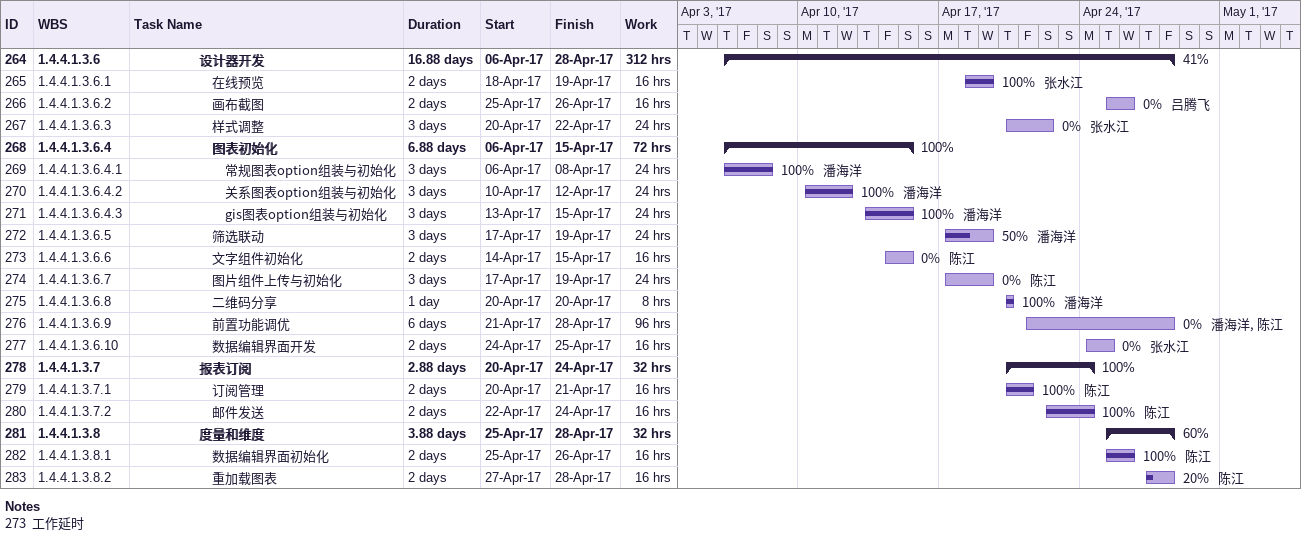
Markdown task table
| ID | WBS | Task | Duration | Start | Finish | Resources | % complete | Work (h) |
|---|---|---|---|---|---|---|---|---|
| 264 | 1.4.4.1.3.6 | **设计器开发** | 16.88d | 2017-04-06 | 2017-04-28 |  | 41 | 312 |
| 265 | 1.4.4.1.3.6.1 | 在线预览 | 2d | 2017-04-18 | 2017-04-19 | 张水江 | 100 | 16 |
| 266 | 1.4.4.1.3.6.2 | 画布截图 | 2d | 2017-04-25 | 2017-04-26 | 吕腾飞 | 0 | 16 |
| 267 | 1.4.4.1.3.6.3 | 样式调整 | 3d | 2017-04-20 | 2017-04-22 | 张水江 | 0 | 24 |
| 268 | 1.4.4.1.3.6.4 | **图表初始化** | 6.88d | 2017-04-06 | 2017-04-15 |  | 100 | 72 |
| 269 | 1.4.4.1.3.6.4.1 | 常规图表option组装与初始化 | 3d | 2017-04-06 | 2017-04-08 | 潘海洋 | 100 | 24 |
| 270 | 1.4.4.1.3.6.4.2 | 关系图表option组装与初始化 | 3d | 2017-04-10 | 2017-04-12 | 潘海洋 | 100 | 24 |
| 271 | 1.4.4.1.3.6.4.3 | gis图表option组装与初始化 | 3d | 2017-04-13 | 2017-04-15 | 潘海洋 | 100 | 24 |
| 272 | 1.4.4.1.3.6.5 | 筛选联动 | 3d | 2017-04-17 | 2017-04-19 | 潘海洋 | 50 | 24 |
| 273 | 1.4.4.1.3.6.6 | 文字组件初始化 | 2d | 2017-04-14 | 2017-04-15 | 陈江 | 0 | 16 |
| 274 | 1.4.4.1.3.6.7 | 图片组件上传与初始化 | 3d | 2017-04-17 | 2017-04-19 | 陈江 | 0 | 24 |
| 275 | 1.4.4.1.3.6.8 | 二维码分享 | 1d | 2017-04-20 | 2017-04-20 | 潘海洋 | 100 | 8 |
| 276 | 1.4.4.1.3.6.9 | 前置功能调优 | 6d | 2017-04-21 | 2017-04-28 | 潘海洋, 陈江 | 0 | 96 |
| 277 | 1.4.4.1.3.6.10 | 数据编辑界面开发 | 2d | 2017-04-24 | 2017-04-25 | 张水江 | 0 | 16 |
| 278 | 1.4.4.1.3.7 | **报表订阅** | 2.88d | 2017-04-20 | 2017-04-24 |  | 100 | 32 |
| 279 | 1.4.4.1.3.7.1 | 订阅管理 | 2d | 2017-04-20 | 2017-04-21 | 陈江 | 100 | 16 |
| 280 | 1.4.4.1.3.7.2 | 邮件发送 | 2d | 2017-04-22 | 2017-04-24 | 陈江 | 100 | 16 |
| 281 | 1.4.4.1.3.8 | **度量和维度** | 3.88d | 2017-04-25 | 2017-04-28 |  | 60 | 32 |
| 282 | 1.4.4.1.3.8.1 | 数据编辑界面初始化 | 2d | 2017-04-25 | 2017-04-26 | 陈江 | 100 | 16 |
| 283 | 1.4.4.1.3.8.2 | 重加载图表 | 2d | 2017-04-27 | 2017-04-28 | 陈江 | 20 | 16 |

Notes
- 273: 工作延时
